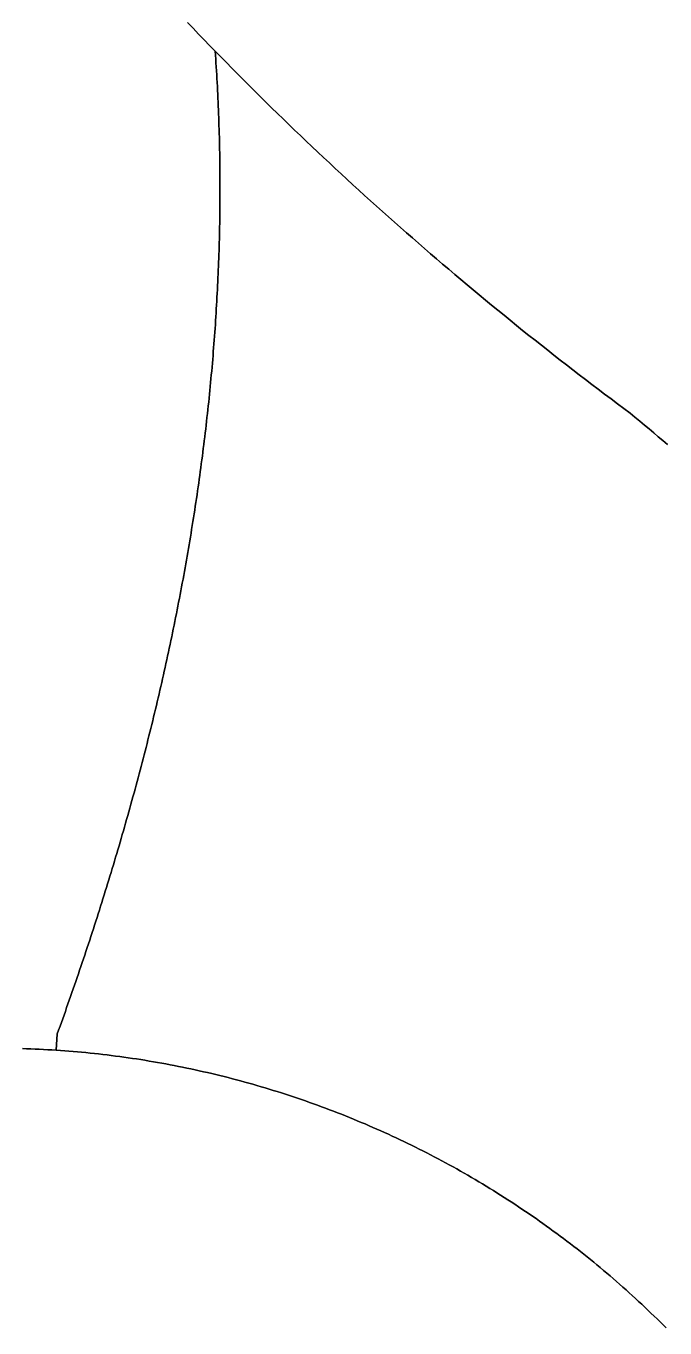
# Model space of a CAD drawing. Header units: millimetres. Extents: x 1811966 to 2218310, y 20519 to 471429.
# Drawn here: x 1928654 to 1941992, y 142717 to 169904 of the extents above; entities that cross this region are included whole.
import ezdxf

# ---------------------------------------------------------------- set-up
doc = ezdxf.new("R2010")
doc.units = ezdxf.units.MM
doc.layers.add('CLOSED_AREAS', color=7, linetype='Continuous')
doc.layers.add('REGION_HOLES', color=7, linetype='Continuous')

msp = doc.modelspace()

# ---------------------------------------------------------------- linework, layer by layer
at = {"layer": 'CLOSED_AREAS'}
for points in [[(1928577.955, 148551.116), (1928666.195, 148548.22), (1928754.421, 148544.929), (1928842.632, 148541.246), (1928930.825, 148537.169), (1929018.999, 148532.699), (1929107.153, 148527.836), (1929195.283, 148522.579), (1929283.39, 148516.93), (1929306.199, 148860.655), (1929334.394, 148938.623), (1929362.494, 149016.611), (1929390.499, 149094.62), (1929418.409, 149172.648), (1929446.224, 149250.697), (1929473.944, 149328.766), (1929501.568, 149406.855), (1929529.095, 149484.964), (1929556.526, 149563.093), (1929583.861, 149641.241), (1929611.098, 149719.41), (1929638.238, 149797.598), (1929665.28, 149875.807), (1929692.224, 149954.035), (1929719.07, 150032.283), (1929745.817, 150110.55), (1929772.465, 150188.837), (1929799.014, 150267.144), (1929825.464, 150345.471), (1929851.813, 150423.817), (1929878.063, 150502.182), (1929904.212, 150580.567), (1929930.26, 150658.972), (1929956.207, 150737.396), (1929982.053, 150815.839), (1930007.798, 150894.302), (1930033.44, 150972.783), (1930058.98, 151051.285), (1930084.417, 151129.805), (1930109.752, 151208.344), (1930134.983, 151286.903), (1930160.111, 151365.481), (1930185.135, 151444.078), (1930210.055, 151522.694), (1930234.871, 151601.329), (1930259.582, 151679.983), (1930284.188, 151758.656), (1930308.688, 151837.347), (1930333.083, 151916.058), (1930357.372, 151994.787), (1930381.555, 152073.536), (1930405.631, 152152.303), (1930429.6, 152231.088), (1930453.462, 152309.893), (1930477.217, 152388.716), (1930500.864, 152467.557), (1930524.403, 152546.417), (1930547.833, 152625.296), (1930571.155, 152704.193), (1930594.368, 152783.109), (1930617.472, 152862.043), (1930640.466, 152940.995), (1930663.35, 153019.966), (1930686.124, 153098.955), (1930708.787, 153177.962), (1930731.34, 153256.988), (1930753.781, 153336.031), (1930776.111, 153415.093), (1930798.329, 153494.173), (1930820.436, 153573.271), (1930842.43, 153652.388), (1930864.311, 153731.522), (1930886.079, 153810.674), (1930907.734, 153889.844), (1930929.276, 153969.032), (1930950.704, 154048.238), (1930972.017, 154127.461), (1930993.216, 154206.703), (1931014.3, 154285.962), (1931035.27, 154365.239), (1931056.123, 154444.533), (1931076.861, 154523.845), (1931097.484, 154603.175), (1931117.989, 154682.523), (1931138.379, 154761.887), (1931158.651, 154841.27), (1931178.806, 154920.67), (1931198.844, 155000.087), (1931218.763, 155079.522), (1931238.565, 155158.974), (1931258.248, 155238.443), (1931277.812, 155317.929), (1931297.258, 155397.433), (1931316.584, 155476.954), (1931335.79, 155556.492), (1931354.877, 155636.048), (1931373.843, 155715.62), (1931392.688, 155795.209), (1931411.413, 155874.816), (1931430.017, 155954.439), (1931448.499, 156034.079), (1931466.859, 156113.737), (1931485.097, 156193.411), (1931503.213, 156273.102), (1931521.206, 156352.809), (1931539.076, 156432.534), (1931556.823, 156512.275), (1931574.446, 156592.033), (1931591.945, 156671.807), (1931609.32, 156751.598), (1931626.57, 156831.406), (1931643.696, 156911.23), (1931660.696, 156991.071), (1931677.571, 157070.928), (1931694.32, 157150.802), (1931710.943, 157230.692), (1931727.44, 157310.598), (1931743.81, 157390.521), (1931760.054, 157470.46), (1931776.169, 157550.415), (1931792.158, 157630.386), (1931808.018, 157710.374), (1931823.75, 157790.377), (1931839.354, 157870.397), (1931854.829, 157950.433), (1931870.175, 158030.484), (1931885.391, 158110.552), (1931900.478, 158190.636), (1931915.434, 158270.735), (1931930.261, 158350.851), (1931944.956, 158430.982), (1931959.521, 158511.129), (1931973.954, 158591.292), (1931988.256, 158671.471), (1932002.426, 158751.665), (1932016.464, 158831.875), (1932030.37, 158912.1), (1932044.143, 158992.341), (1932057.782, 159072.598), (1932071.288, 159152.87), (1932084.661, 159233.158), (1932097.9, 159313.461), (1932111.004, 159393.779), (1932123.973, 159474.113), (1932136.808, 159554.462), (1932149.508, 159634.826), (1932162.072, 159715.206), (1932174.5, 159795.6), (1932186.792, 159876.01), (1932198.948, 159956.435), (1932210.967, 160036.876), (1932222.849, 160117.331), (1932234.593, 160197.801), (1932246.2, 160278.286), (1932257.669, 160358.786), (1932269, 160439.301), (1932280.192, 160519.831), (1932291.245, 160600.376), (1932302.159, 160680.936), (1932312.934, 160761.51), (1932323.569, 160842.099), (1932334.063, 160922.703), (1932344.418, 161003.321), (1932354.631, 161083.954), (1932364.704, 161164.602), (1932374.635, 161245.264), (1932384.425, 161325.94), (1932394.073, 161406.631), (1932403.579, 161487.337), (1932412.942, 161568.057), (1932422.162, 161648.791), (1932431.239, 161729.54), (1932440.173, 161810.303), (1932448.962, 161891.08), (1932457.608, 161971.871), (1932466.11, 162052.676), (1932474.467, 162133.496), (1932482.678, 162214.33), (1932490.745, 162295.177), (1932498.666, 162376.039), (1932506.441, 162456.915), (1932514.07, 162537.805), (1932521.553, 162618.708), (1932528.888, 162699.626), (1932536.077, 162780.557), (1932543.118, 162861.502), (1932550.011, 162942.461), (1932556.757, 163023.434), (1932563.354, 163104.42), (1932569.802, 163185.42), (1932576.102, 163266.433), (1932582.252, 163347.461), (1932588.253, 163428.501), (1932594.104, 163509.555), (1932599.805, 163590.623), (1932605.355, 163671.704), (1932610.754, 163752.799), (1932616.003, 163833.907), (1932621.1, 163915.028), (1932626.045, 163996.162), (1932630.839, 164077.31), (1932635.48, 164158.471), (1932639.968, 164239.645), (1932644.304, 164320.832), (1932648.487, 164402.032), (1932652.516, 164483.246), (1932656.391, 164564.472), (1932660.112, 164645.712), (1932663.678, 164726.964), (1932667.09, 164808.229), (1932670.347, 164889.507), (1932673.449, 164970.798), (1932676.394, 165052.102), (1932679.184, 165133.419), (1932681.818, 165214.748), (1932684.295, 165296.09), (1932686.615, 165377.444), (1932688.779, 165458.812), (1932690.784, 165540.192), (1932692.632, 165621.584), (1932694.322, 165702.989), (1932695.853, 165784.406), (1932697.226, 165865.836), (1932698.439, 165947.278), (1932699.494, 166028.733), (1932700.389, 166110.199), (1932701.124, 166191.679), (1932701.698, 166273.17), (1932702.112, 166354.674), (1932702.366, 166436.189), (1932702.458, 166517.717), (1932702.389, 166599.257), (1932702.158, 166680.809), (1932701.765, 166762.374), (1932701.209, 166843.95), (1932700.491, 166925.538), (1932699.61, 167007.138), (1932698.566, 167088.75), (1932697.358, 167170.373), (1932695.986, 167252.009), (1932694.45, 167333.656), (1932692.75, 167415.315), (1932690.885, 167496.986), (1932688.855, 167578.668), (1932686.659, 167660.362), (1932684.298, 167742.068), (1932681.77, 167823.785), (1932679.076, 167905.514), (1932676.216, 167987.254), (1932673.189, 168069.005), (1932669.994, 168150.768), (1932666.632, 168232.543), (1932663.103, 168314.328), (1932659.405, 168396.125), (1932655.538, 168477.933), (1932651.503, 168559.753), (1932647.299, 168641.583), (1932642.925, 168723.425), (1932638.382, 168805.278), (1932633.669, 168887.142), (1932628.785, 168969.017), (1932623.731, 169050.903), (1932618.506, 169132.8), (1932613.11, 169214.707), (1932607.542, 169296.626), (1932601.803, 169378.556), (1932485.895, 169497.775), (1932370.266, 169617.265), (1932254.918, 169737.025), (1932139.849, 169857.054), (1932025.062, 169977.352)], [(1932025.062, 169977.352), (1932139.849, 169857.054), (1932254.918, 169737.025), (1932370.266, 169617.265), (1932485.895, 169497.775), (1932601.803, 169378.556), (1932718.391, 169259.198), (1932835.259, 169140.113), (1932952.406, 169021.304), (1933069.831, 168902.769), (1933187.535, 168784.511), (1933305.515, 168666.529), (1933423.773, 168548.824), (1933542.306, 168431.397), (1933661.114, 168314.249), (1933780.197, 168197.38), (1933899.554, 168080.791), (1934019.185, 167964.482), (1934139.088, 167848.454), (1934259.263, 167732.708), (1934379.709, 167617.244), (1934500.426, 167502.063), (1934621.413, 167387.166), (1934742.669, 167272.554), (1934864.194, 167158.226), (1934985.987, 167044.183), (1935108.047, 166930.427), (1935230.374, 166816.957), (1935352.966, 166703.775), (1935475.824, 166590.881), (1935598.947, 166478.276), (1935722.334, 166365.96), (1935845.984, 166253.934), (1935969.896, 166142.198), (1936094.071, 166030.753), (1936218.506, 165919.601), (1936343.202, 165808.74), (1936468.158, 165698.173), (1936593.373, 165587.899), (1936718.847, 165477.919), (1936844.578, 165368.234), (1936970.567, 165258.844), (1937096.811, 165149.751), (1937223.312, 165040.953), (1937350.067, 164932.454), (1937477.077, 164824.252), (1937604.341, 164716.348), (1937731.857, 164608.743), (1937859.625, 164501.438), (1937987.645, 164394.433), (1938115.916, 164287.729), (1938244.437, 164181.326), (1938373.207, 164075.225), (1938502.226, 163969.426), (1938631.492, 163863.931), (1938761.006, 163758.739), (1938890.767, 163653.852), (1939020.773, 163549.269), (1939151.025, 163444.992), (1939281.521, 163341.021), (1939412.26, 163237.356), (1939543.242, 163133.999), (1939674.467, 163030.949), (1939805.933, 162928.207), (1939937.64, 162825.774), (1940069.587, 162723.651), (1940201.773, 162621.838), (1940334.198, 162520.335), (1940466.86, 162419.143), (1940599.76, 162318.263), (1940732.896, 162217.695), (1940866.268, 162117.439), (1940999.875, 162017.497), (1941133.716, 161917.869), (1941267.79, 161818.555), (1941366.167, 161735.743), (1941464.195, 161653.35), (1941561.875, 161571.374), (1941659.209, 161489.813), (1941756.199, 161408.668), (1941852.845, 161327.935), (1941949.151, 161247.615), (1942045.117, 161167.706)], [(1942045.117, 161167.706), (1941949.151, 161247.615), (1941852.845, 161327.935), (1941756.199, 161408.668), (1941659.209, 161489.813), (1941561.875, 161571.374), (1941464.195, 161653.35), (1941366.167, 161735.743), (1941267.79, 161818.555), (1941133.716, 161917.869), (1940999.875, 162017.497), (1940866.268, 162117.439), (1940732.896, 162217.695), (1940599.76, 162318.263), (1940466.86, 162419.143), (1940334.198, 162520.335), (1940201.773, 162621.838), (1940069.587, 162723.651), (1939937.64, 162825.774), (1939805.933, 162928.207), (1939674.467, 163030.949), (1939543.242, 163133.999), (1939412.26, 163237.356), (1939281.521, 163341.021), (1939151.025, 163444.992), (1939020.773, 163549.269), (1938890.767, 163653.852), (1938761.006, 163758.739), (1938631.492, 163863.931), (1938502.226, 163969.426), (1938373.207, 164075.225), (1938244.437, 164181.326), (1938115.916, 164287.729), (1937987.645, 164394.433), (1937859.625, 164501.438), (1937731.857, 164608.743), (1937604.341, 164716.348), (1937477.077, 164824.252), (1937350.067, 164932.454), (1937223.312, 165040.953), (1937096.811, 165149.751), (1936970.567, 165258.844), (1936844.578, 165368.234), (1936718.847, 165477.919), (1936593.373, 165587.899), (1936468.158, 165698.173), (1936343.202, 165808.74), (1936218.506, 165919.601), (1936094.071, 166030.753), (1935969.896, 166142.198), (1935845.984, 166253.934), (1935722.334, 166365.96), (1935598.947, 166478.276), (1935475.824, 166590.881), (1935352.966, 166703.775), (1935230.374, 166816.957), (1935108.047, 166930.427), (1934985.987, 167044.183), (1934864.194, 167158.226), (1934742.669, 167272.554), (1934621.413, 167387.166), (1934500.426, 167502.063), (1934379.709, 167617.244), (1934259.263, 167732.708), (1934139.088, 167848.454), (1934019.185, 167964.482), (1933899.554, 168080.791), (1933780.197, 168197.38), (1933661.114, 168314.249), (1933542.306, 168431.397), (1933423.773, 168548.824), (1933305.515, 168666.529), (1933187.535, 168784.511), (1933069.831, 168902.769), (1932952.406, 169021.304), (1932835.259, 169140.113), (1932718.391, 169259.198), (1932601.803, 169378.556), (1932607.542, 169296.626), (1932613.11, 169214.707), (1932618.506, 169132.8), (1932623.731, 169050.903), (1932628.785, 168969.017), (1932633.669, 168887.142), (1932638.382, 168805.278), (1932642.925, 168723.425), (1932647.299, 168641.583), (1932651.503, 168559.753), (1932655.538, 168477.933), (1932659.405, 168396.125), (1932663.103, 168314.328), (1932666.632, 168232.543), (1932669.994, 168150.768), (1932673.189, 168069.005), (1932676.216, 167987.254), (1932679.076, 167905.514), (1932681.77, 167823.785), (1932684.298, 167742.068), (1932686.659, 167660.362), (1932688.855, 167578.668), (1932690.885, 167496.986), (1932692.75, 167415.315), (1932694.45, 167333.656), (1932695.986, 167252.009), (1932697.358, 167170.373), (1932698.566, 167088.75), (1932699.61, 167007.138), (1932700.491, 166925.538), (1932701.209, 166843.95), (1932701.765, 166762.374), (1932702.158, 166680.809), (1932702.389, 166599.257), (1932702.458, 166517.717), (1932702.366, 166436.189), (1932702.112, 166354.674), (1932701.698, 166273.17), (1932701.124, 166191.679), (1932700.389, 166110.199), (1932699.494, 166028.733), (1932698.439, 165947.278), (1932697.226, 165865.836), (1932695.853, 165784.406), (1932694.322, 165702.989), (1932692.632, 165621.584), (1932690.784, 165540.192), (1932688.779, 165458.812), (1932686.615, 165377.444), (1932684.295, 165296.09), (1932681.818, 165214.748), (1932679.184, 165133.419), (1932676.394, 165052.102), (1932673.449, 164970.798), (1932670.347, 164889.507), (1932667.09, 164808.229), (1932663.678, 164726.964), (1932660.112, 164645.712), (1932656.391, 164564.472), (1932652.516, 164483.246), (1932648.487, 164402.032), (1932644.304, 164320.832), (1932639.968, 164239.645), (1932635.48, 164158.471), (1932630.839, 164077.31), (1932626.045, 163996.162), (1932621.1, 163915.028), (1932616.003, 163833.907), (1932610.754, 163752.799), (1932605.355, 163671.704), (1932599.805, 163590.623), (1932594.104, 163509.555), (1932588.253, 163428.501), (1932582.252, 163347.461), (1932576.102, 163266.433), (1932569.802, 163185.42), (1932563.354, 163104.42), (1932556.757, 163023.434), (1932550.011, 162942.461), (1932543.118, 162861.502), (1932536.077, 162780.557), (1932528.888, 162699.626), (1932521.553, 162618.708), (1932514.07, 162537.805), (1932506.441, 162456.915), (1932498.666, 162376.039), (1932490.745, 162295.177), (1932482.678, 162214.33), (1932474.467, 162133.496), (1932466.11, 162052.676), (1932457.608, 161971.871), (1932448.962, 161891.08), (1932440.173, 161810.303), (1932431.239, 161729.54), (1932422.162, 161648.791), (1932412.942, 161568.057), (1932403.579, 161487.337), (1932394.073, 161406.631), (1932384.425, 161325.94), (1932374.635, 161245.264), (1932364.704, 161164.602), (1932354.631, 161083.954), (1932344.418, 161003.321), (1932334.063, 160922.703), (1932323.569, 160842.099), (1932312.934, 160761.51), (1932302.159, 160680.936), (1932291.245, 160600.376), (1932280.192, 160519.831), (1932269, 160439.301), (1932257.669, 160358.786), (1932246.2, 160278.286), (1932234.593, 160197.801), (1932222.849, 160117.331), (1932210.967, 160036.876), (1932198.948, 159956.435), (1932186.792, 159876.01), (1932174.5, 159795.6), (1932162.072, 159715.206), (1932149.508, 159634.826), (1932136.808, 159554.462), (1932123.973, 159474.113), (1932111.004, 159393.779), (1932097.9, 159313.461), (1932084.661, 159233.158), (1932071.288, 159152.87), (1932057.782, 159072.598), (1932044.143, 158992.341), (1932030.37, 158912.1), (1932016.464, 158831.875), (1932002.426, 158751.665), (1931988.256, 158671.471), (1931973.954, 158591.292), (1931959.521, 158511.129), (1931944.956, 158430.982), (1931930.261, 158350.851), (1931915.434, 158270.735), (1931900.478, 158190.636), (1931885.391, 158110.552), (1931870.175, 158030.484), (1931854.829, 157950.433), (1931839.354, 157870.397), (1931823.75, 157790.377), (1931808.018, 157710.374), (1931792.158, 157630.386), (1931776.169, 157550.415), (1931760.054, 157470.46), (1931743.81, 157390.521), (1931727.44, 157310.598), (1931710.943, 157230.692), (1931694.32, 157150.802), (1931677.571, 157070.928), (1931660.696, 156991.071), (1931643.696, 156911.23), (1931626.57, 156831.406), (1931609.32, 156751.598), (1931591.945, 156671.807), (1931574.446, 156592.033), (1931556.823, 156512.275), (1931539.076, 156432.534), (1931521.206, 156352.809), (1931503.213, 156273.102), (1931485.097, 156193.411), (1931466.859, 156113.737), (1931448.499, 156034.079), (1931430.017, 155954.439), (1931411.413, 155874.816), (1931392.688, 155795.209), (1931373.843, 155715.62), (1931354.877, 155636.048), (1931335.79, 155556.492), (1931316.584, 155476.954), (1931297.258, 155397.433), (1931277.812, 155317.929), (1931258.248, 155238.443), (1931238.565, 155158.974), (1931218.763, 155079.522), (1931198.844, 155000.087), (1931178.806, 154920.67), (1931158.651, 154841.27), (1931138.379, 154761.887), (1931117.989, 154682.523), (1931097.484, 154603.175), (1931076.861, 154523.845), (1931056.123, 154444.533), (1931035.27, 154365.239), (1931014.3, 154285.962), (1930993.216, 154206.703), (1930972.017, 154127.461), (1930950.704, 154048.238), (1930929.276, 153969.032), (1930907.734, 153889.844), (1930886.079, 153810.674), (1930864.311, 153731.522), (1930842.43, 153652.388), (1930820.436, 153573.271), (1930798.329, 153494.173), (1930776.111, 153415.093), (1930753.781, 153336.031), (1930731.34, 153256.988), (1930708.787, 153177.962), (1930686.124, 153098.955), (1930663.35, 153019.966), (1930640.466, 152940.995), (1930617.472, 152862.043), (1930594.368, 152783.109), (1930571.155, 152704.193), (1930547.833, 152625.296), (1930524.403, 152546.417), (1930500.864, 152467.557), (1930477.217, 152388.716), (1930453.462, 152309.893), (1930429.6, 152231.088), (1930405.631, 152152.303), (1930381.555, 152073.536), (1930357.372, 151994.787), (1930333.083, 151916.058), (1930308.688, 151837.347), (1930284.188, 151758.656), (1930259.582, 151679.983), (1930234.871, 151601.329), (1930210.055, 151522.694), (1930185.135, 151444.078), (1930160.111, 151365.481), (1930134.983, 151286.903), (1930109.752, 151208.344), (1930084.417, 151129.805), (1930058.98, 151051.285), (1930033.44, 150972.783), (1930007.798, 150894.302), (1929982.053, 150815.839), (1929956.207, 150737.396), (1929930.26, 150658.972), (1929904.212, 150580.567), (1929878.063, 150502.182), (1929851.813, 150423.817), (1929825.464, 150345.471), (1929799.014, 150267.144), (1929772.465, 150188.837), (1929745.817, 150110.55), (1929719.07, 150032.283), (1929692.224, 149954.035), (1929665.28, 149875.807), (1929638.238, 149797.598), (1929611.098, 149719.41), (1929583.861, 149641.241), (1929556.526, 149563.093), (1929529.095, 149484.964), (1929501.568, 149406.855), (1929473.944, 149328.766), (1929446.224, 149250.697), (1929418.409, 149172.648), (1929390.499, 149094.62), (1929362.494, 149016.611), (1929334.394, 148938.623), (1929306.199, 148860.655), (1929283.39, 148516.93), (1929372.002, 148510.85), (1929460.587, 148504.373), (1929549.141, 148497.498), (1929637.664, 148490.226), (1929726.153, 148482.557), (1929814.606, 148474.491), (1929903.023, 148466.028), (1929991.401, 148457.168), (1930079.738, 148447.912), (1930168.033, 148438.26), (1930256.284, 148428.212), (1930344.488, 148417.768), (1930432.645, 148406.928), (1930520.752, 148395.693), (1930608.808, 148384.063), (1930696.811, 148372.037), (1930784.76, 148359.617), (1930872.651, 148346.803), (1930960.484, 148333.594), (1931048.257, 148319.991), (1931135.968, 148305.995), (1931223.616, 148291.605), (1931311.198, 148276.823), (1931398.712, 148261.647), (1931486.158, 148246.079), (1931573.533, 148230.119), (1931660.836, 148213.767), (1931748.064, 148197.023), (1931835.217, 148179.888), (1931922.291, 148162.362), (1932009.286, 148144.446), (1932096.2, 148126.14), (1932183.031, 148107.444), (1932269.777, 148088.358), (1932356.436, 148068.884), (1932443.008, 148049.02), (1932529.489, 148028.769), (1932615.879, 148008.13), (1932702.175, 147987.103), (1932788.376, 147965.69), (1932874.48, 147943.89), (1932960.485, 147921.704), (1933046.39, 147899.132), (1933132.192, 147876.175), (1933217.891, 147852.833), (1933303.485, 147829.107), (1933388.97, 147804.997), (1933474.347, 147780.504), (1933559.614, 147755.628), (1933644.767, 147730.37), (1933729.807, 147704.73), (1933814.73, 147678.709), (1933899.536, 147652.307), (1933984.223, 147625.524), (1934068.789, 147598.362), (1934153.232, 147570.821), (1934237.55, 147542.902), (1934321.743, 147514.604), (1934405.808, 147485.929), (1934489.743, 147456.876), (1934573.547, 147427.448), (1934657.218, 147397.644), (1934740.754, 147367.465), (1934824.155, 147336.911), (1934907.417, 147305.984), (1934990.54, 147274.683), (1935073.521, 147243.009), (1935156.36, 147210.964), (1935239.054, 147178.547), (1935321.601, 147145.76), (1935404.001, 147112.602), (1935486.251, 147079.075), (1935568.35, 147045.18), (1935650.296, 147010.916), (1935732.087, 146976.285), (1935813.722, 146941.288), (1935895.2, 146905.924), (1935976.518, 146870.195), (1936057.674, 146834.102), (1936138.668, 146797.645), (1936219.498, 146760.825), (1936300.162, 146723.643), (1936380.657, 146686.1), (1936460.984, 146648.195), (1936541.14, 146609.93), (1936621.123, 146571.307), (1936700.933, 146532.324), (1936780.566, 146492.984), (1936860.022, 146453.288), (1936939.3, 146413.235), (1937018.397, 146372.827), (1937097.311, 146332.064), (1937176.042, 146290.948), (1937254.588, 146249.478), (1937332.947, 146207.657), (1937411.118, 146165.485), (1937489.098, 146122.962), (1937566.887, 146080.09), (1937644.483, 146036.87), (1937721.884, 145993.301), (1937799.089, 145949.386), (1937876.096, 145905.125), (1937952.904, 145860.519), (1938029.51, 145815.568), (1938105.915, 145770.275), (1938182.115, 145724.639), (1938258.11, 145678.662), (1938333.898, 145632.344), (1938409.477, 145585.686), (1938484.846, 145538.69), (1938560.003, 145491.356), (1938634.948, 145443.686), (1938709.678, 145395.68), (1938784.191, 145347.339), (1938858.487, 145298.664), (1938932.564, 145249.656), (1939006.42, 145200.316), (1939080.054, 145150.646), (1939153.465, 145100.646), (1939226.65, 145050.316), (1939299.609, 144999.659), (1939372.34, 144948.676), (1939444.841, 144897.366), (1939517.112, 144845.731), (1939589.15, 144793.773), (1939660.954, 144741.492), (1939732.523, 144688.89), (1939803.855, 144635.967), (1939874.949, 144582.724), (1939945.803, 144529.163), (1940016.417, 144475.285), (1940086.788, 144421.09), (1940156.915, 144366.58), (1940226.796, 144311.756), (1940296.432, 144256.619), (1940365.819, 144201.17), (1940434.956, 144145.411), (1940503.843, 144089.342), (1940572.477, 144032.964), (1940640.858, 143976.279), (1940708.984, 143919.288), (1940776.853, 143861.991), (1940844.465, 143804.391), (1940911.818, 143746.488), (1940978.91, 143688.283), (1941045.74, 143629.778), (1941112.307, 143570.973), (1941178.609, 143511.871), (1941244.646, 143452.472), (1941310.416, 143392.777), (1941375.917, 143332.787), (1941441.148, 143272.504), (1941506.108, 143211.929), (1941570.796, 143151.064), (1941635.21, 143089.908), (1941699.349, 143028.465), (1941763.211, 142966.734), (1941826.796, 142904.717), (1941890.103, 142842.416), (1941953.129, 142779.831), (1942015.873, 142716.964)]]:
    msp.add_lwpolyline(points, dxfattribs=at)
at = {"layer": 'REGION_HOLES'}
msp.add_lwpolyline([(1942015.873, 142716.964), (1941953.129, 142779.831), (1941890.103, 142842.416), (1941826.796, 142904.717), (1941763.211, 142966.734), (1941699.349, 143028.465), (1941635.21, 143089.908), (1941570.796, 143151.064), (1941506.108, 143211.929), (1941441.148, 143272.504), (1941375.917, 143332.787), (1941310.416, 143392.777), (1941244.646, 143452.472), (1941178.609, 143511.871), (1941112.307, 143570.973), (1941045.74, 143629.778), (1940978.91, 143688.283), (1940911.818, 143746.488), (1940844.465, 143804.391), (1940776.853, 143861.991), (1940708.984, 143919.288), (1940640.858, 143976.279), (1940572.477, 144032.964), (1940503.843, 144089.342), (1940434.956, 144145.411), (1940365.819, 144201.17), (1940296.432, 144256.619), (1940226.796, 144311.756), (1940156.915, 144366.58), (1940086.788, 144421.09), (1940016.417, 144475.285), (1939945.803, 144529.163), (1939874.949, 144582.724), (1939803.855, 144635.967), (1939732.523, 144688.89), (1939660.954, 144741.492), (1939589.15, 144793.773), (1939517.112, 144845.731), (1939444.841, 144897.366), (1939372.34, 144948.676), (1939299.609, 144999.659), (1939226.65, 145050.316), (1939153.465, 145100.646), (1939080.054, 145150.646), (1939006.42, 145200.316), (1938932.564, 145249.656), (1938858.487, 145298.664), (1938784.191, 145347.339), (1938709.678, 145395.68), (1938634.948, 145443.686), (1938560.003, 145491.356), (1938484.846, 145538.69), (1938409.477, 145585.686), (1938333.898, 145632.344), (1938258.11, 145678.662), (1938182.115, 145724.639), (1938105.915, 145770.275), (1938029.51, 145815.568), (1937952.904, 145860.519), (1937876.096, 145905.125), (1937799.089, 145949.386), (1937721.884, 145993.301), (1937644.483, 146036.87), (1937566.887, 146080.09), (1937489.098, 146122.962), (1937411.118, 146165.485), (1937332.947, 146207.657), (1937254.588, 146249.478), (1937176.042, 146290.948), (1937097.311, 146332.064), (1937018.397, 146372.827), (1936939.3, 146413.235), (1936860.022, 146453.288), (1936780.566, 146492.984), (1936700.933, 146532.324), (1936621.123, 146571.307), (1936541.14, 146609.93), (1936460.984, 146648.195), (1936380.657, 146686.1), (1936300.162, 146723.643), (1936219.498, 146760.825), (1936138.668, 146797.645), (1936057.674, 146834.102), (1935976.518, 146870.195), (1935895.2, 146905.924), (1935813.722, 146941.288), (1935732.087, 146976.285), (1935650.296, 147010.916), (1935568.35, 147045.18), (1935486.251, 147079.075), (1935404.001, 147112.602), (1935321.601, 147145.76), (1935239.054, 147178.547), (1935156.36, 147210.964), (1935073.521, 147243.009), (1934990.54, 147274.683), (1934907.417, 147305.984), (1934824.155, 147336.911), (1934740.754, 147367.465), (1934657.218, 147397.644), (1934573.547, 147427.448), (1934489.743, 147456.876), (1934405.808, 147485.929), (1934321.743, 147514.604), (1934237.55, 147542.902), (1934153.232, 147570.821), (1934068.789, 147598.362), (1933984.223, 147625.524), (1933899.536, 147652.307), (1933814.73, 147678.709), (1933729.807, 147704.73), (1933644.767, 147730.37), (1933559.614, 147755.628), (1933474.347, 147780.504), (1933388.97, 147804.997), (1933303.485, 147829.107), (1933217.891, 147852.833), (1933132.192, 147876.175), (1933046.39, 147899.132), (1932960.485, 147921.704), (1932874.48, 147943.89), (1932788.376, 147965.69), (1932702.175, 147987.103), (1932615.879, 148008.13), (1932529.489, 148028.769), (1932443.008, 148049.02), (1932356.436, 148068.884), (1932269.777, 148088.358), (1932183.031, 148107.444), (1932096.2, 148126.14), (1932009.286, 148144.446), (1931922.291, 148162.362), (1931835.217, 148179.888), (1931748.064, 148197.023), (1931660.836, 148213.767), (1931573.533, 148230.119), (1931486.158, 148246.079), (1931398.712, 148261.647), (1931311.198, 148276.823), (1931223.616, 148291.605), (1931135.968, 148305.995), (1931048.257, 148319.991), (1930960.484, 148333.594), (1930872.651, 148346.803), (1930784.76, 148359.617), (1930696.811, 148372.037), (1930608.808, 148384.063), (1930520.752, 148395.693), (1930432.645, 148406.928), (1930344.488, 148417.768), (1930256.284, 148428.212), (1930168.033, 148438.26), (1930079.738, 148447.912), (1929991.401, 148457.168), (1929903.023, 148466.028), (1929814.606, 148474.491), (1929726.153, 148482.557), (1929637.664, 148490.226), (1929549.141, 148497.498), (1929460.587, 148504.373), (1929372.002, 148510.85), (1929283.39, 148516.93), (1929195.283, 148522.579), (1929107.153, 148527.836), (1929018.999, 148532.699), (1928930.825, 148537.169), (1928842.632, 148541.246), (1928754.421, 148544.929), (1928666.195, 148548.22), (1928577.955, 148551.116)], dxfattribs=at)

doc.saveas('drawing.dxf')
